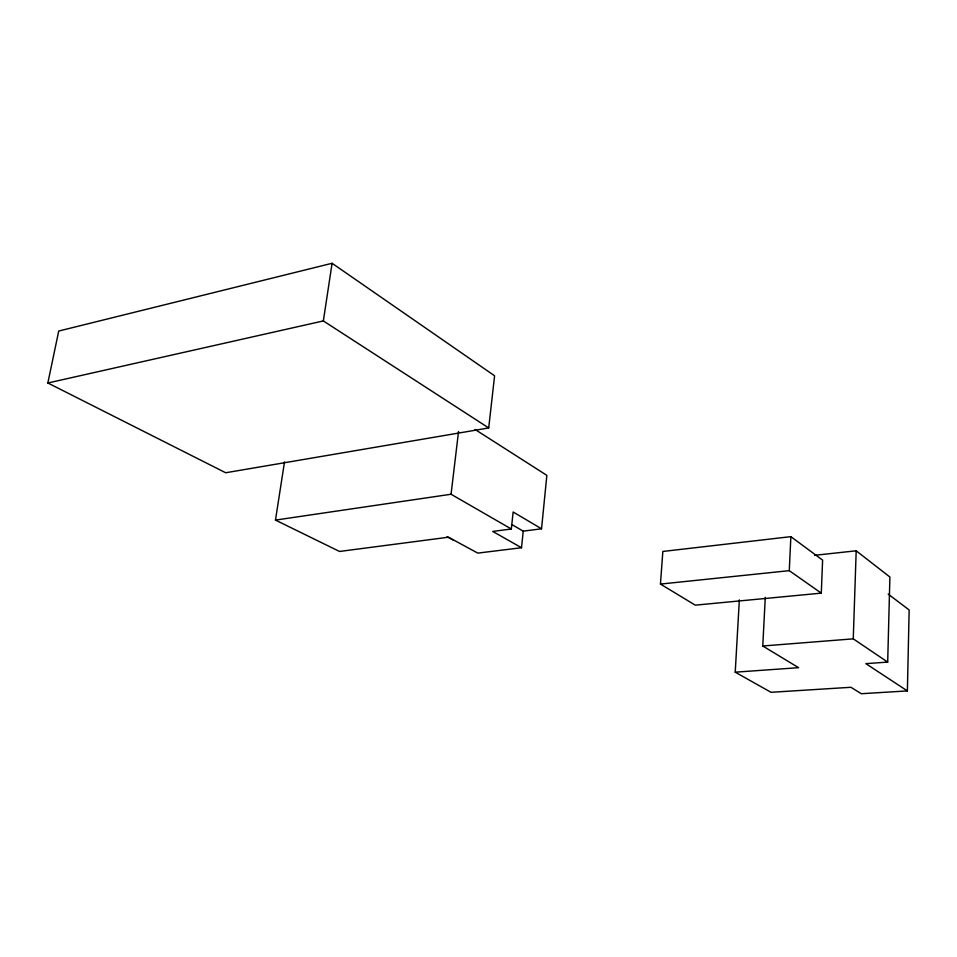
<?xml version="1.0" encoding="UTF-8"?>
<svg xmlns="http://www.w3.org/2000/svg" width="957" height="957" viewBox="0 0 957 957"><rect width="100%" height="100%" fill="white"/><g stroke="black" fill="none" stroke-linecap="round" stroke-linejoin="round"><path stroke-width="1.44" d="M739.342 599.895L735.227 672.173L771.019 692.306L850.917 687.282L861.312 693.717L907.38 690.918L909.15 609.956L888.204 594.106M907.38 690.918L865.846 663.644L887.689 662.1L889.902 577.035L856.192 550.801L814.646 555.311M887.689 662.1L853.261 638.845L856.192 550.801M821.285 593.137L822.613 560.12L790.865 536.65L662.842 551.459L660.45 584.081L695.284 605.159L821.285 593.137L789.274 570.659L660.45 584.081M789.274 570.659L790.865 536.65M735.227 672.173L798.593 667.687L762.765 645.999L765.277 597.324M512.019 524.651L523.228 531.159L541.542 528.79L546.854 475.354L475.055 429.466M284.516 461.896L275.472 520.094L339.532 551.459L448.462 537.212L477.794 553.11L521.517 547.727L523.228 531.159M521.517 547.727L492.735 531.434L511.337 529.006L513.143 511.995L541.542 528.79M488.704 427.946L494.59 375.79L332.091 263.283L58.724 331.038L47.85 382.991L225.685 472.758L488.704 427.946L323.346 320.93L47.85 382.991M511.337 529.006L451.058 494.243L458.547 431.487M323.346 320.93L332.091 263.283M275.472 520.094L451.058 494.243M762.765 645.999L853.261 638.845M447.027 536.71L453.439 540.191"/></g></svg>
